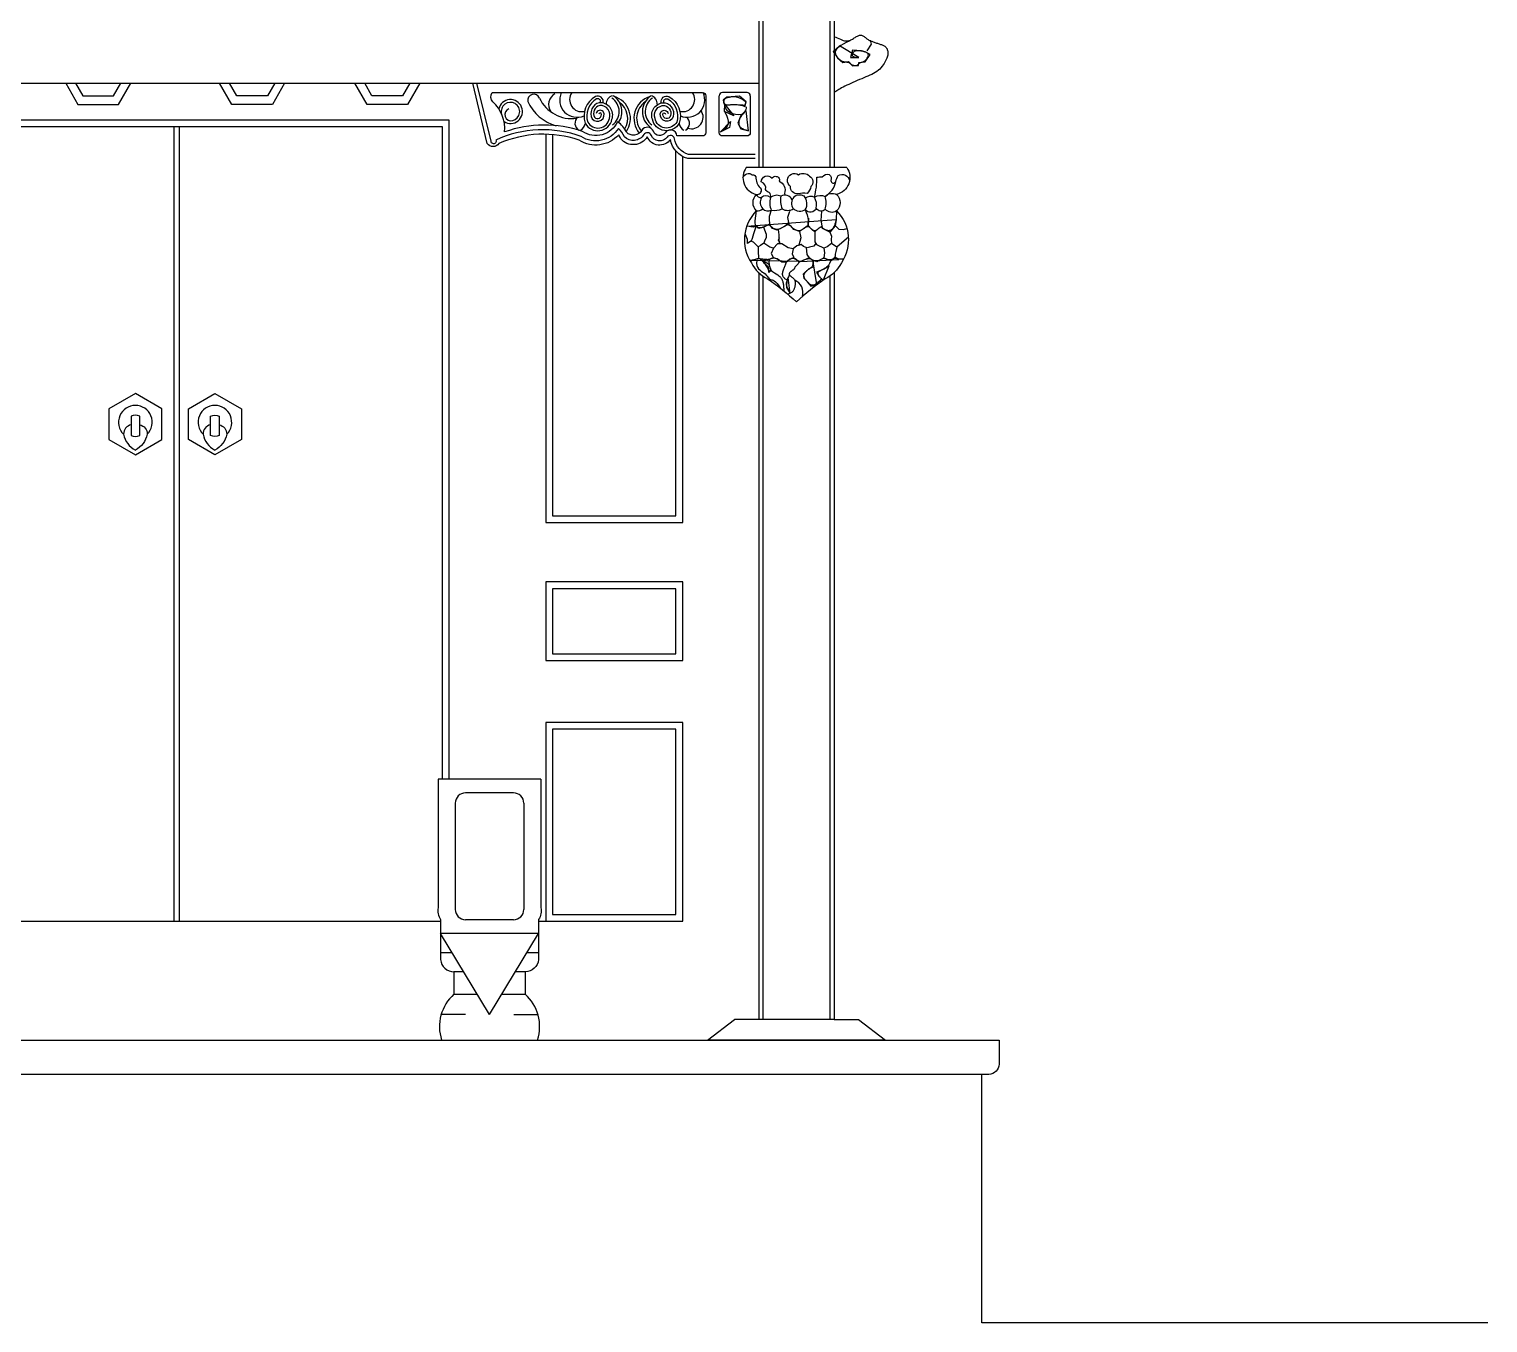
# Model space of a CAD drawing. Header units: metres. Extents: x 1194 to 8847, y 6454 to 12822.
# Drawn here: x 4589 to 8847, y 6454 to 10228 of the extents above; entities that cross this region are included whole.
import ezdxf

# ---------------------------------------------------------------- set-up
doc = ezdxf.new("R2010")
doc.units = ezdxf.units.M
for name, color, linetype in [('3', 3, 'Continuous'), ('4', 4, 'Continuous'), ('7', 7, 'Continuous')]:
    doc.layers.add(name, color=color, linetype=linetype)

msp = doc.modelspace()

# ---------------------------------------------------------------- linework, layer by layer
at = {"layer": '3'}
for p, q in [((6730.6, 10704.93), (6730.6, 9824.46)), ((6926.6, 10704.93), (6926.6, 9824.46)), ((6938.6, 10207.16), (6938.6, 10041.18)), ((3321.74, 10070.55), (6718.6, 10070.55)), ((6730.6, 9507.98), (6730.6, 7338.59)), ((6926.6, 9507.98), (6926.6, 7338.59)), ((5832.93, 7969.8), (5832.93, 7659.8)), ((6002.93, 7999.8), (5862.93, 7999.8)), ((6032.93, 7969.8), (6032.93, 7659.8)), ((4250.41, 7625.33), (5789.93, 7625.33)), ((6002.93, 7629.8), (5862.93, 7629.8)), ((6075.93, 7625.33), (6096.73, 7625.33)), ((6075.93, 7589.4), (5789.93, 7589.4)), ((5932.93, 7352.92), (5789.93, 7589.4)), ((5932.93, 7352.92), (6075.93, 7589.4)), ((5824, 7533.06), (5789.93, 7533.06)), ((6075.93, 7533.06), (6041.86, 7533.06)), ((5857.37, 7477.87), (5829.05, 7477.87)), ((6036.81, 7477.87), (6008.49, 7477.87)), ((5829.05, 7412.72), (5896.77, 7412.72)), ((5969.1, 7412.72), (6036.81, 7412.72)), ((5862.3, 7352.92), (5791.68, 7352.92)), ((6003.56, 7352.92), (6074.18, 7352.92)), ((6938.6, 7338.59), (6718.6, 7338.59)), ((7088.6, 7278.59), (6568.6, 7278.59))]:
    msp.add_line(p, q, dxfattribs=at)
for points in [[(6984.77, 10194.4), (6984.77, 10194.4), (6974.21, 10189.19), (6965.53, 10184.54), (6958.54, 10180.38), (6953.08, 10176.62), (6948.94, 10173.22), (6945.95, 10170.1), (6943.92, 10167.2), (6942.67, 10164.44), (6942.04, 10161.78), (6941.94, 10159.2), (6942.31, 10156.7), (6943.07, 10154.28), (6944.17, 10151.95), (6945.53, 10149.71), (6947.09, 10147.56), (6948.79, 10145.49), (6950.57, 10143.53), (6952.41, 10141.67), (6954.3, 10139.94), (6956.23, 10138.37), (6958.19, 10136.97), (6960.19, 10135.76), (6962.19, 10134.77), (6964.21, 10134), (6966.23, 10133.47), (6968.24, 10133.14), (6970.23, 10132.93), (6972.2, 10132.78), (6974.13, 10132.63), (6976.02, 10132.42), (6977.86, 10132.08), (6979.63, 10131.56), (6981.35, 10130.8), (6983.01, 10129.85), (6984.65, 10128.77), (6986.27, 10127.61), (6987.91, 10126.45), (6989.58, 10125.33), (6991.3, 10124.32), (6993.1, 10123.49), (6994.97, 10122.87), (6996.89, 10122.46), (6998.82, 10122.25), (7000.71, 10122.23), (7002.53, 10122.39), (7004.21, 10122.7), (7005.74, 10123.15), (7007.05, 10123.73), (7008.12, 10124.43), (7009.01, 10125.21), (7009.78, 10126.04), (7010.47, 10126.91), (7011.17, 10127.78), (7011.94, 10128.61), (7012.82, 10129.39), (7013.9, 10130.09), (7015.21, 10130.68), (7016.74, 10131.22), (7018.45, 10131.74), (7020.3, 10132.32), (7022.25, 10133), (7024.26, 10133.84), (7026.31, 10134.89), (7028.34, 10136.2), (7030.33, 10137.82), (7032.22, 10139.69), (7033.96, 10141.74), (7035.5, 10143.9), (7036.79, 10146.12), (7037.77, 10148.31), (7038.4, 10150.4), (7038.62, 10152.34), (7038.4, 10154.06), (7037.79, 10155.58), (7036.85, 10156.9), (7035.65, 10158.06), (7034.26, 10159.06), (7032.74, 10159.94), (7031.15, 10160.71), (7029.57, 10161.39), (7028.03, 10162), (7026.53, 10162.54), (7025.01, 10163.03), (7023.45, 10163.47), (7021.79, 10163.86), (7020, 10164.21), (7018.03, 10164.52), (7015.86, 10164.81), (7013.45, 10165.06), (7010.85, 10165.23), (7008.14, 10165.26), (7005.36, 10165.09), (7002.6, 10164.65), (6999.92, 10163.88), (6997.38, 10162.73), (6995.05, 10161.14), (6993.04, 10159.09), (6991.59, 10156.71), (6991, 10154.2), (6991.57, 10151.73), (6993.58, 10149.49), (6997.33, 10147.66), (7003.11, 10146.43), (7011.21, 10145.98), (6953.93, 10179.73), (6936.31, 10163.59), (6948.06, 10144.52), (6964.21, 10131.31), (6980.37, 10134.25), (6992.12, 10121.04), (7009.74, 10122.51), (7011.21, 10131.31), (7028.83, 10132.78), (7043.52, 10154.79), (7028.83, 10162.12), (7018.55, 10165.06), (6992.12, 10166.52), (6986.24, 10145.98), (7011.21, 10145.98)], [(7034.71, 10165.06), (7047.92, 10184.13), (7044.99, 10195.87)], [(4724.63, 10070.55), (4745.86, 10033.78), (4835.24, 10033.78), (4856.47, 10070.55)], [(5305.71, 10070.55), (5284.48, 10033.78), (5195.1, 10033.78), (5173.87, 10070.55)], [(5700.33, 10070.55), (5679.1, 10033.78), (5589.72, 10033.78), (5568.49, 10070.55)], [(5795.17, 8039.8), (5795.17, 9942.91), (4235.17, 9942.91), (4235.17, 8039.8)]]:
    msp.add_lwpolyline(points, dxfattribs=at)
msp.add_lwpolyline([(6708.6, 9862.45), (6513.67, 9862.45, -0.28), (6472.73, 9908.41, 0.66), (6451.13, 9913.17, -0.59), (6404.5, 9918.65, 0.62), (6383.13, 9920.45, -0.49), (6326.37, 9914.47, 0.13), (6308.81, 9938.8, -0.42), (6200.59, 9914.7, 0.2), (5951.15, 9904.6, -1.25), (5937.23, 9900.99), (5896.13, 10070.55)], format="xyb", dxfattribs=at)
for centre, start, end in [((5862.93, 7969.8), 90, 180), ((6002.93, 7969.8), 0, 90), ((5862.93, 7659.8), 180, 270), ((6002.93, 7659.8), 270, 0)]:
    msp.add_arc(centre, 30, start, end, dxfattribs=at)
at = {"layer": '4'}
for p, q in [((6718.6, 10704.93), (6718.6, 9824.46)), ((6938.6, 10704.93), (6938.6, 10207.16)), ((6938.6, 10041.18), (6938.6, 9824.46)), ((6975.3, 9824.46), (6681.9, 9824.46)), ((6718.6, 9517.99), (6718.6, 7338.59)), ((6938.6, 9517.99), (6938.6, 7338.59)), ((6082.93, 8039.8), (5782.93, 8039.8)), ((5782.93, 8039.8), (5782.93, 7664.92)), ((6082.93, 8039.8), (6082.93, 7664.92)), ((5829.05, 7477.87), (5829.05, 7412.72)), ((6036.81, 7477.87), (6036.81, 7412.72)), ((6568.6, 7278.59), (6647.55, 7338.59)), ((6718.6, 7338.59), (6647.55, 7338.59)), ((3471.74, 7278.59), (7420.17, 7278.59))]:
    msp.add_line(p, q, dxfattribs=at)
for points in [[(6938.6, 10207.16), (6940.2, 10206.35), (6943.87, 10204.55), (6948.02, 10202.58), (6952.44, 10200.56), (6956.89, 10198.64), (6961.15, 10196.97), (6965.03, 10195.64), (6968.55, 10194.68), (6971.75, 10194.06), (6974.69, 10193.77), (6977.43, 10193.8), (6980.03, 10194.13), (6982.54, 10194.74), (6985.02, 10195.62), (6987.51, 10196.75), (6990, 10198.07), (6992.49, 10199.54), (6994.96, 10201.09), (6997.4, 10202.68), (6999.78, 10204.25), (7002.11, 10205.75), (7004.35, 10207.11), (7006.51, 10208.3), (7008.6, 10209.29), (7010.62, 10210.06), (7012.59, 10210.6), (7014.52, 10210.88), (7016.44, 10210.9), (7018.35, 10210.62), (7020.26, 10210.05), (7022.2, 10209.16), (7024.16, 10208.02), (7026.14, 10206.67), (7028.13, 10205.19), (7030.13, 10203.62), (7032.14, 10202.04), (7034.16, 10200.49), (7036.18, 10199.04), (7038.2, 10197.74), (7040.23, 10196.58), (7042.27, 10195.54), (7044.34, 10194.58), (7046.45, 10193.7), (7048.6, 10192.85), (7050.8, 10192.04), (7053.06, 10191.22), (7055.39, 10190.38), (7057.77, 10189.53), (7060.18, 10188.68), (7062.61, 10187.83), (7065.04, 10186.99), (7067.45, 10186.16), (7069.83, 10185.37), (7072.16, 10184.62), (7074.42, 10183.9), (7076.6, 10183.2), (7078.7, 10182.48), (7080.72, 10181.71), (7082.65, 10180.87), (7084.48, 10179.91), (7086.2, 10178.8), (7087.82, 10177.53), (7089.32, 10176.05), (7090.7, 10174.39), (7091.93, 10172.57), (7093.02, 10170.62), (7093.95, 10168.55), (7094.71, 10166.38), (7095.28, 10164.15), (7095.65, 10161.88), (7095.82, 10159.57), (7095.78, 10157.2), (7095.51, 10154.74), (7095.01, 10152.16), (7094.27, 10149.41), (7093.28, 10146.47), (7092.03, 10143.3), (7090.51, 10139.87), (7088.72, 10136.16), (7086.65, 10132.22), (7084.28, 10128.15), (7081.61, 10124.01), (7078.63, 10119.88), (7075.33, 10115.83), (7071.71, 10111.96), (7067.75, 10108.33), (7063.45, 10104.99), (7058.83, 10101.93), (7053.9, 10099.08), (7048.69, 10096.41), (7043.21, 10093.84), (7037.49, 10091.34), (7031.55, 10088.85), (7025.41, 10086.32), (7019.08, 10083.71), (7012.65, 10081.03), (7006.16, 10078.29), (6999.7, 10075.53), (6993.34, 10072.75), (6987.13, 10069.99), (6981.15, 10067.25), (6975.47, 10064.56), (6970.15, 10061.93), (6965.2, 10059.4), (6960.62, 10056.96), (6956.43, 10054.64), (6952.61, 10052.45), (6949.19, 10050.41), (6946.16, 10048.53), (6943.53, 10046.83), (6941.29, 10045.32), (6939.43, 10044.01), (6938.6, 10043.39)], [(6116.73, 9920.68), (6116.73, 8808.39), (6476.73, 8808.39), (6476.73, 9872.96)], [(8846.77, 6453.59), (7370.17, 6453.59), (7370.17, 7178.59), (2670.17, 7178.59), (2670.17, 6453.59), (1193.57, 6453.59)]]:
    msp.add_lwpolyline(points, dxfattribs=at)
for points in [[(6708.6, 9850.45), (6511.95, 9850.45, -0.29), (6460.93, 9906.24, -0.59), (6393.36, 9914.18, -0.51), (6315.86, 9908.23, 0.07), (6309.9, 9920.14, -0.37), (6194.63, 9904.25, 0.19), (5960.02, 9894.2, -0.51), (5926.24, 9894.2), (5883.74, 10070.55)], [(6681.9, 9824.46, 0.54), (6711.53, 9746.27, 0.43), (6711.53, 9697.87, 0.36), (6697.46, 9546.43, 0.16), (6744.35, 9499.59, -0.04), (6828.6, 9432.51, -0.04)], [(6975.3, 9824.46, -0.54), (6945.67, 9746.27, -0.43), (6945.67, 9697.87, -0.36), (6959.73, 9546.43, -0.16), (6912.85, 9499.59, 0.04), (6828.6, 9432.51, 0.04)], [(5782.93, 7664.92, 0.21), (5789.93, 7630.49), (5789.93, 7513.23, 0.39), (5829.05, 7477.87)], [(6082.93, 7664.92, -0.21), (6075.93, 7630.49), (6075.93, 7513.23, -0.39), (6036.81, 7477.87)], [(6938.6, 7338.59), (7009.65, 7338.59), (7088.6, 7278.59), (7420.17, 7278.59), (7420.17, 7208.59, -0.41), (7390.17, 7178.59), (7370.17, 7178.59)], [(7420.17, 7278.59), (7420.17, 7208.59, -0.41), (7390.17, 7178.59), (7370.17, 7178.59)]]:
    msp.add_lwpolyline(points, format="xyb", dxfattribs=at)
for points in [[(6476.73, 8405.71), (6476.73, 8595.71), (6116.73, 8595.71), (6116.73, 8405.71)], [(6476.73, 7645.33), (6476.73, 8185.33), (6116.73, 8185.33), (6116.73, 7645.33)]]:
    msp.add_lwpolyline(points, close=True, dxfattribs=at)
for centre, start, end in [((5914.73, 7317.6), 132.01, 197.74), ((5951.13, 7317.6), 342.26, 47.99)]:
    msp.add_arc(centre, 128.02, start, end, dxfattribs=at)
at = {"layer": '7'}
for p, q in [((6684.53, 10043.31), (6612.67, 10043.31)), ((5012.67, 7627.94), (5012.67, 9942.91)), ((5027.67, 7627.94), (5027.67, 9942.91))]:
    msp.add_line(p, q, dxfattribs=at)
for points in [[(4695.76, 10070.55), (4731.42, 10008.78), (4849.68, 10008.78), (4885.34, 10070.55)], [(5334.58, 10070.55), (5298.92, 10008.78), (5180.66, 10008.78), (5145, 10070.55)], [(5729.2, 10070.55), (5693.54, 10008.78), (5575.28, 10008.78), (5539.62, 10070.55)], [(6680.94, 10015.14), (6680.94, 10015.14), (6673.95, 10020.86), (6667.1, 10025.03), (6660.45, 10027.86), (6654.1, 10029.56), (6648.11, 10030.35), (6642.57, 10030.43), (6637.54, 10030.01), (6633.11, 10029.3), (6629.34, 10028.48), (6626.18, 10027.59), (6623.58, 10026.63), (6621.48, 10025.6), (6619.83, 10024.52), (6618.56, 10023.39), (6617.63, 10022.2), (6616.96, 10020.97), (6616.52, 10019.71), (6616.27, 10018.42), (6616.21, 10017.14), (6616.31, 10015.87), (6616.56, 10014.65), (6616.93, 10013.48), (6617.42, 10012.39), (6618, 10011.4), (6618.67, 10010.52), (6619.42, 10009.75), (6620.25, 10009.1), (6621.18, 10008.56), (6622.21, 10008.12), (6623.34, 10007.79), (6624.57, 10007.57), (6625.92, 10007.44), (6627.39, 10007.41), (6629, 10007.45), (6630.76, 10007.56), (6632.7, 10007.7), (6634.83, 10007.86), (6637.18, 10008.03), (6639.76, 10008.17), (6642.6, 10008.27), (6645.69, 10008.32), (6648.98, 10008.3), (6652.38, 10008.2), (6655.82, 10008.03), (6659.21, 10007.75), (6662.48, 10007.38), (6665.55, 10006.9), (6668.34, 10006.29), (6670.78, 10005.61), (6672.92, 10005.02), (6674.8, 10004.76), (6676.48, 10005.06), (6678, 10006.14), (6679.43, 10008.24), (6680.81, 10011.58), (6682.19, 10016.39), (6662.19, 10032.63), (6625.92, 10030.13), (6614.67, 10021.39), (6617.17, 10010.15), (6624.67, 10006.4), (6639.68, 10008.9), (6672.19, 10007.65), (6678.44, 10001.4), (6682.19, 10016.39)], [(6668.44, 9978.92), (6668.44, 9978.92), (6659.83, 9978.26), (6651.15, 9979.03), (6642.79, 9981.16), (6635.15, 9984.54), (6628.62, 9989.09), (6623.6, 9994.73), (6620.48, 10001.36), (6619.67, 10008.9), (6645.93, 9975.17), (6618.42, 9987.66), (6619.67, 10008.9)], [(6618.42, 9987.66), (6618.42, 9987.66), (6624.04, 9977.4), (6627.72, 9968.1), (6629.41, 9959.69), (6629.05, 9952.06), (6626.58, 9945.13), (6621.94, 9938.82), (6615.07, 9933.04), (6605.92, 9927.7), (6635.93, 9958.93), (6633.43, 9941.44), (6605.92, 9927.7)], [(6682.19, 10001.4), (6682.19, 10001.4), (6681.83, 9997.38), (6680.84, 9993.72), (6679.33, 9990.35), (6677.44, 9987.23), (6675.29, 9984.3), (6673.01, 9981.51), (6670.72, 9978.79), (6668.54, 9976.11), (6666.6, 9973.4), (6664.89, 9970.68), (6663.45, 9967.96), (6662.25, 9965.27), (6661.32, 9962.6), (6660.65, 9959.99), (6660.24, 9957.44), (6660.1, 9954.97), (6660.24, 9952.6), (6660.65, 9950.34), (6661.32, 9948.19), (6662.25, 9946.16), (6663.45, 9944.27), (6664.89, 9942.52), (6666.6, 9940.91), (6668.54, 9939.46), (6670.73, 9938.17), (6673.1, 9937.02), (6675.62, 9935.98), (6678.22, 9935.03), (6680.86, 9934.12), (6683.48, 9933.24), (6686.02, 9932.36), (6688.45, 9931.45), (6682.19, 9990.16), (6665.94, 9976.42), (6657.19, 9953.93), (6665.94, 9937.69), (6682.19, 9933.94), (6688.45, 9931.45)], [(5815.17, 8039.8), (5815.17, 9962.91), (4215.17, 9962.91), (4215.17, 8039.8)], [(6096.73, 9921.72), (6096.73, 8788.39), (6496.73, 8788.39), (6496.73, 9856.64)], [(6945.67, 9697.87), (6945.67, 9697.87), (6945.18, 9689.09), (6944.68, 9681.68), (6944.15, 9675.44), (6943.55, 9670.22), (6942.87, 9665.83), (6942.08, 9662.09), (6941.15, 9658.82), (6940.05, 9655.86), (6938.76, 9653.06), (6937.29, 9650.42), (6935.66, 9647.99), (6933.87, 9645.82), (6931.95, 9643.94), (6929.89, 9642.41), (6927.73, 9641.26), (6925.46, 9640.54), (6923.11, 9640.28), (6920.72, 9640.41), (6918.34, 9640.88), (6916.01, 9641.62), (6913.79, 9642.54), (6911.73, 9643.59), (6909.87, 9644.69), (6908.25, 9645.77), (6906.92, 9646.78), (6905.84, 9647.69), (6904.95, 9648.49), (6904.21, 9649.18), (6903.56, 9649.75), (6902.97, 9650.19), (6902.36, 9650.48), (6901.71, 9650.63), (6900.95, 9650.62), (6900.1, 9650.46), (6899.17, 9650.16), (6898.15, 9649.72), (6897.07, 9649.15), (6895.92, 9648.45), (6894.72, 9647.63), (6893.48, 9646.71), (6892.2, 9645.68), (6890.89, 9644.6), (6889.57, 9643.51), (6888.24, 9642.46), (6886.91, 9641.49), (6885.59, 9640.66), (6884.28, 9640.02), (6883, 9639.61), (6881.76, 9639.46), (6880.54, 9639.57), (6879.34, 9639.92), (6878.14, 9640.47), (6876.95, 9641.21), (6875.75, 9642.1), (6874.53, 9643.13), (6873.28, 9644.28), (6872, 9645.5), (6870.68, 9646.76), (6869.33, 9648), (6867.95, 9649.16), (6866.53, 9650.19), (6865.07, 9651.03), (6863.58, 9651.63), (6862.06, 9651.94), (6860.5, 9651.91), (6858.91, 9651.58), (6857.31, 9651), (6855.7, 9650.21), (6854.09, 9649.26), (6852.48, 9648.21), (6850.9, 9647.09), (6849.34, 9645.96), (6847.81, 9644.86), (6846.3, 9643.82), (6844.8, 9642.85), (6843.29, 9641.99), (6841.74, 9641.25), (6840.16, 9640.65), (6838.52, 9640.22), (6836.81, 9639.98), (6835.02, 9639.94), (6833.16, 9640.1), (6831.27, 9640.44), (6829.38, 9640.94), (6827.5, 9641.59), (6825.66, 9642.37), (6823.89, 9643.27), (6822.22, 9644.28), (6820.67, 9645.37), (6819.22, 9646.52), (6817.87, 9647.72), (6816.59, 9648.93), (6815.37, 9650.13), (6814.2, 9651.29), (6813.06, 9652.4), (6811.94, 9653.43), (6810.81, 9654.36), (6809.69, 9655.17), (6808.57, 9655.86), (6807.45, 9656.42), (6806.33, 9656.84), (6805.2, 9657.11), (6804.08, 9657.22), (6802.96, 9657.17), (6801.83, 9656.94), (6800.7, 9656.56), (6799.53, 9656.05), (6798.33, 9655.42), (6797.07, 9654.69), (6795.75, 9653.88), (6794.35, 9653.02), (6792.86, 9652.12), (6791.27, 9651.21), (6789.61, 9650.29), (6787.91, 9649.37), (6786.2, 9648.48), (6784.52, 9647.63), (6782.89, 9646.82), (6781.36, 9646.07), (6779.96, 9645.4), (6778.7, 9644.81), (6777.56, 9644.32), (6776.51, 9643.91), (6775.51, 9643.6), (6774.53, 9643.39), (6773.54, 9643.27), (6772.49, 9643.26), (6771.35, 9643.34), (6770.1, 9643.54), (6768.75, 9643.84), (6767.33, 9644.25), (6765.86, 9644.77), (6764.36, 9645.4), (6762.86, 9646.15), (6761.38, 9647.02), (6759.94, 9648.01), (6758.57, 9649.12), (6757.26, 9650.29), (6755.98, 9651.49), (6754.73, 9652.66), (6753.49, 9653.75), (6752.24, 9654.71), (6750.97, 9655.5), (6749.66, 9656.05), (6748.3, 9656.33), (6746.91, 9656.38), (6745.51, 9656.23), (6744.12, 9655.91), (6742.75, 9655.47), (6741.43, 9654.94), (6740.17, 9654.38), (6739, 9653.81), (6737.92, 9653.26), (6736.93, 9652.75), (6735.98, 9652.26), (6735.05, 9651.8), (6734.11, 9651.35), (6733.13, 9650.92), (6732.09, 9650.49), (6730.96, 9650.07), (6729.71, 9649.65), (6728.37, 9649.25), (6726.97, 9648.9), (6725.53, 9648.6), (6724.1, 9648.38), (6722.7, 9648.26), (6721.36, 9648.25), (6720.11, 9648.39), (6718.97, 9648.67), (6717.92, 9649.07), (6716.93, 9649.54), (6715.96, 9650.03), (6714.97, 9650.52), (6713.94, 9650.95), (6712.83, 9651.28), (6711.6, 9651.47), (6710.2, 9651.5), (6708.51, 9651.42), (6706.38, 9651.33), (6703.66, 9651.3), (6700.21, 9651.41), (6695.89, 9651.75), (6690.53, 9652.39), (6684.01, 9653.43), (6944.35, 9672.49), (6942.1, 9654.55), (6926.39, 9635.5), (6905.07, 9646.71), (6902.83, 9652.31), (6893.85, 9647.83), (6882.63, 9636.62), (6873.65, 9643.34), (6862.43, 9655.67), (6848.97, 9645.59), (6837.74, 9637.74), (6820.91, 9643.34), (6811.94, 9654.55), (6802.96, 9659.04), (6793.98, 9652.31), (6778.27, 9644.46), (6772.66, 9642.22), (6759.2, 9646.71), (6750.22, 9659.04), (6737.88, 9653.43), (6732.27, 9650.07), (6718.8, 9646.71), (6713.19, 9653.43), (6703.09, 9650.07), (6684.01, 9653.43)], [(6711.53, 9697.87), (6707.58, 9669.13), (6708.14, 9651.75)], [(6755.31, 9700.03), (6749.1, 9681.46), (6749.1, 9670.25), (6750.56, 9655.67)], [(6808.57, 9696.03), (6802.96, 9679.22), (6805.2, 9664.64), (6807.45, 9656.8)], [(6854.49, 9701.26), (6854.49, 9701.26), (6857.48, 9693.2), (6859.71, 9686.89), (6861.28, 9681.78), (6862.28, 9677.35), (6862.8, 9673.05), (6862.94, 9668.37), (6862.78, 9662.75), (6862.43, 9655.67), (6863.55, 9676.97), (6863.55, 9676.97), (6862.43, 9655.67)], [(6901.71, 9697.15), (6899.46, 9670.25), (6903.95, 9649.51)], [(6980.4, 9621.4), (6961.18, 9605.23), (6946.59, 9591.78), (6930.88, 9602.99), (6918.54, 9592.9), (6908.44, 9589.54), (6890.48, 9598.5), (6883.75, 9600.75), (6879.26, 9595.14), (6866.92, 9591.78), (6860.19, 9590.66), (6854.58, 9591.78), (6848.97, 9594.02), (6842.23, 9599.62), (6829.89, 9596.26), (6818.67, 9587.29), (6804.08, 9590.66), (6786.13, 9601.87), (6773.78, 9601.87), (6761.44, 9589.54), (6751.34, 9591.78), (6733.39, 9604.11), (6723.29, 9597.38), (6716.56, 9592.9), (6703.09, 9606.35), (6695.24, 9609.71), (6686.26, 9602.99), (6686.26, 9614.2), (6679.53, 9628.77), (6677.46, 9628.43)], [(6710.28, 9651.5), (6703.09, 9631.01), (6699.72, 9617.56), (6696.19, 9609.31)], [(6732.27, 9650.07), (6740.12, 9629.89), (6740.12, 9619.8), (6736.75, 9613.08), (6733.39, 9604.11)], [(6775.47, 9643.34), (6775.47, 9643.34), (6776.32, 9635.4), (6776.83, 9629.07), (6777.07, 9624.15), (6777.12, 9620.4), (6777.04, 9617.61), (6776.93, 9615.56), (6776.84, 9614.03), (6776.87, 9612.8), (6777.06, 9611.67), (6777.38, 9610.57), (6777.79, 9609.46), (6778.23, 9608.27), (6778.67, 9606.97), (6779.04, 9605.5), (6779.29, 9603.82), (6779.39, 9601.87), (6778.27, 9619.8), (6774.91, 9611.96), (6779.39, 9607.47), (6779.39, 9601.87)], [(6837.74, 9637.74), (6841.11, 9619.8), (6836.06, 9597.94), (6842.23, 9599.62)], [(6882.63, 9636.62), (6882.63, 9615.32), (6882.63, 9607.47), (6887.12, 9599.62)], [(6924.42, 9640.42), (6930.88, 9624.29), (6929.76, 9614.2), (6930.88, 9602.99)], [(6940.25, 9656.41), (6952.2, 9644.46), (6965.67, 9643.34), (6976.08, 9646.32)], [(6716.56, 9592.9), (6716.56, 9582.81), (6718.24, 9558.15), (6714.31, 9558.15)], [(6761.44, 9589.54), (6754.71, 9573.84), (6761.44, 9561.51), (6761.44, 9561.51)], [(6818.67, 9587.29), (6816.42, 9572.72), (6821.06, 9561.89), (6817.55, 9560.39)], [(6857.38, 9591.22), (6859.07, 9570.48), (6868.03, 9558.54)], [(6908.44, 9589.54), (6910.68, 9576.08), (6908.44, 9561.51), (6908.44, 9561.51)], [(6946.59, 9591.78), (6943.22, 9579.45), (6942.1, 9571.6), (6940.54, 9559.15)], [(6841.11, 9550.3), (6841.11, 9550.3), (6838.34, 9550.82), (6835.91, 9551.51), (6833.76, 9552.32), (6831.87, 9553.22), (6830.19, 9554.16), (6828.68, 9555.11), (6827.32, 9556.02), (6826.06, 9556.84), (6824.86, 9557.55), (6823.71, 9558.14), (6822.62, 9558.62), (6821.56, 9558.99), (6820.53, 9559.25), (6819.52, 9559.42), (6818.53, 9559.48), (6817.55, 9559.46), (6816.56, 9559.34), (6815.58, 9559.15), (6814.6, 9558.87), (6813.62, 9558.52), (6812.64, 9558.1), (6811.66, 9557.62), (6810.67, 9557.07), (6809.69, 9556.47), (6808.71, 9555.81), (6807.74, 9555.12), (6806.8, 9554.41), (6805.88, 9553.69), (6805.01, 9552.98), (6804.2, 9552.29), (6803.45, 9551.64), (6802.77, 9551.05), (6802.18, 9550.52), (6801.67, 9550.06), (6801.21, 9549.66), (6800.81, 9549.32), (6800.44, 9549.03), (6800.09, 9548.79), (6799.75, 9548.59), (6799.41, 9548.43), (6799.04, 9548.31), (6798.65, 9548.22), (6798.23, 9548.15), (6797.75, 9548.11), (6797.2, 9548.08), (6796.59, 9548.07), (6795.9, 9548.06), (6795.1, 9548.06), (6794.21, 9548.06), (6793.22, 9548.09), (6792.14, 9548.15), (6790.97, 9548.27), (6789.72, 9548.47), (6788.4, 9548.77), (6787.01, 9549.19), (6785.57, 9549.74), (6784.07, 9550.44), (6782.53, 9551.27), (6780.96, 9552.19), (6779.37, 9553.17), (6777.77, 9554.18), (6776.18, 9555.18), (6774.59, 9556.14), (6773.04, 9557.03), (6771.51, 9557.82), (6770.02, 9558.5), (6768.56, 9559.07), (6767.12, 9559.53), (6765.71, 9559.87), (6764.33, 9560.1), (6762.97, 9560.21), (6761.63, 9560.2), (6760.3, 9560.08), (6759, 9559.84), (6757.73, 9559.53), (6756.48, 9559.15), (6755.28, 9558.73), (6754.11, 9558.29), (6752.98, 9557.84), (6751.9, 9557.4), (6750.87, 9557), (6749.85, 9556.64), (6748.82, 9556.33), (6747.72, 9556.07), (6746.52, 9555.87), (6745.2, 9555.75), (6743.7, 9555.69), (6741.99, 9555.72), (6740.05, 9555.83), (6737.93, 9556.01), (6735.68, 9556.24), (6733.36, 9556.51), (6731.04, 9556.8), (6728.76, 9557.09), (6726.6, 9557.35), (6724.6, 9557.59), (6722.81, 9557.77), (6721.18, 9557.89), (6719.66, 9557.94), (6718.18, 9557.9), (6716.68, 9557.78), (6715.09, 9557.55), (6713.36, 9557.21), (6711.41, 9556.75), (6709.22, 9556.17), (6706.83, 9555.52), (6704.32, 9554.88), (6701.77, 9554.31), (6699.25, 9553.87), (6696.84, 9553.63), (6694.61, 9553.66), (6692.65, 9554.03), (6833.26, 9551.42), (6825.4, 9558.15), (6817.55, 9560.39), (6809.69, 9557.03), (6801.84, 9550.3), (6799.59, 9548.06), (6796.23, 9548.06), (6786.13, 9548.06), (6772.66, 9558.15), (6761.44, 9561.51), (6751.34, 9557.03), (6744.61, 9554.79), (6722.17, 9558.15), (6714.31, 9558.15), (6697.48, 9552.54), (6692.65, 9554.03)], [(6713.19, 9553.66), (6712.06, 9545.64), (6712.64, 9539.06), (6714.62, 9533.69), (6717.67, 9529.31), (6721.44, 9525.66), (6725.62, 9522.53), (6729.86, 9519.67), (6733.86, 9516.86), (6737.33, 9513.91), (6740.31, 9510.88), (6742.89, 9507.89), (6745.17, 9505.04), (6747.24, 9502.46), (6749.19, 9500.25), (6751.12, 9498.54), (6753.12, 9497.43), (6755.29, 9496.93), (6757.73, 9496.61), (6760.54, 9495.93), (6763.84, 9494.37), (6767.71, 9491.38), (6772.28, 9486.42), (6777.63, 9478.96), (6781.09, 9473.16)], [(6748.65, 9556.13), (6748.65, 9556.13), (6748.23, 9551.57), (6748.24, 9547.29), (6748.58, 9543.32), (6749.15, 9539.64), (6749.84, 9536.29), (6750.55, 9533.25), (6751.18, 9530.54), (6751.62, 9528.16), (6751.8, 9526.13), (6751.74, 9524.43), (6751.48, 9523.08), (6751.07, 9522.08), (6750.57, 9521.42), (6750, 9521.11), (6749.44, 9521.14), (6748.91, 9521.53), (6748.45, 9522.26), (6748.02, 9523.33), (6747.56, 9524.7), (6746.99, 9526.38), (6746.27, 9528.32), (6745.33, 9530.53), (6744.11, 9532.97), (6742.55, 9535.64), (6740.61, 9538.49), (6738.36, 9541.46), (6735.88, 9544.46), (6733.27, 9547.42), (6730.62, 9550.23), (6728.01, 9552.83), (6725.54, 9555.12), (6723.29, 9557.03), (6746.85, 9543.58), (6754.71, 9524.52), (6747.98, 9517.79), (6746.85, 9533.49), (6728.9, 9552.54), (6723.29, 9557.03)], [(6801.82, 9495.66), (6800.42, 9496.49), (6798.79, 9497.5), (6797.03, 9498.7), (6795.22, 9500.09), (6793.45, 9501.68), (6791.82, 9503.46), (6790.4, 9505.43), (6789.31, 9507.61), (6788.59, 9509.98), (6788.24, 9512.51), (6788.21, 9515.17), (6788.48, 9517.9), (6788.99, 9520.67), (6789.71, 9523.44), (6790.61, 9526.17), (6791.64, 9528.82), (6792.77, 9531.35), (6793.93, 9533.81), (6795.08, 9536.23), (6796.14, 9538.65), (6797.08, 9541.11), (6797.81, 9543.66), (6798.3, 9546.34), (6798.41, 9548.18)], [(6837.2, 9551.14), (6836.41, 9549.09), (6834.97, 9546.23), (6833.46, 9543.88), (6831.94, 9541.95), (6830.44, 9540.36), (6829.03, 9539.03), (6827.74, 9537.85), (6826.62, 9536.76), (6825.7, 9535.67), (6824.96, 9534.57), (6824.34, 9533.48), (6823.8, 9532.4), (6823.29, 9531.33), (6822.76, 9530.28), (6822.17, 9529.25), (6821.47, 9528.26), (6820.63, 9527.29), (6819.66, 9526.36), (6818.6, 9525.47), (6817.48, 9524.61), (6816.33, 9523.79), (6815.19, 9523), (6814.09, 9522.25), (6813.06, 9521.53), (6812.13, 9520.85), (6811.3, 9520.19), (6810.56, 9519.56), (6809.9, 9518.94), (6809.33, 9518.33), (6808.82, 9517.72), (6808.39, 9517.11), (6808.01, 9516.48), (6807.69, 9515.85), (6807.43, 9515.19), (6807.25, 9514.52), (6807.17, 9513.85), (6807.19, 9513.16), (6807.32, 9512.47), (6807.59, 9511.77), (6808.01, 9511.07), (6808.58, 9510.37), (6809.28, 9509.66), (6810.11, 9508.94), (6811.05, 9508.19), (6812.07, 9507.43), (6813.16, 9506.63), (6814.31, 9505.79), (6815.49, 9504.9), (6816.69, 9503.96), (6817.88, 9502.97), (6819.05, 9501.91), (6820.17, 9500.79), (6821.21, 9499.6), (6822.17, 9498.33), (6823.01, 9496.99), (6823.72, 9495.56), (6824.27, 9494.05), (6824.68, 9492.45), (6824.95, 9490.78), (6825.1, 9489.04), (6825.13, 9487.25), (6825.06, 9485.39), (6824.9, 9483.49), (6824.65, 9481.55), (6824.34, 9479.57), (6823.95, 9477.58), (6823.49, 9475.58), (6822.95, 9473.61), (6822.33, 9471.67), (6821.63, 9469.78), (6820.85, 9467.96), (6819.98, 9466.23), (6819.01, 9464.6), (6817.87, 9463.06), (6816.48, 9461.6), (6814.76, 9460.2), (6812.63, 9458.86), (6810.01, 9457.56), (6806.81, 9456.28), (6802.96, 9455.02)], [(6965.67, 9557.03), (6965.67, 9557.03), (6960.97, 9556.8), (6956.93, 9556.9), (6953.47, 9557.24), (6950.5, 9557.73), (6947.93, 9558.26), (6945.71, 9558.76), (6943.73, 9559.13), (6941.92, 9559.27), (6940.2, 9559.12), (6938.55, 9558.73), (6936.95, 9558.17), (6935.37, 9557.49), (6933.79, 9556.79), (6932.18, 9556.12), (6930.54, 9555.55), (6928.82, 9555.16), (6927.03, 9555), (6925.19, 9555.04), (6923.33, 9555.26), (6921.48, 9555.63), (6919.69, 9556.09), (6917.99, 9556.63), (6916.41, 9557.2), (6914.98, 9557.77), (6913.74, 9558.31), (6912.63, 9558.79), (6911.61, 9559.18), (6910.61, 9559.46), (6909.59, 9559.59), (6908.49, 9559.56), (6907.25, 9559.34), (6905.82, 9558.9), (6904.16, 9558.22), (6902.3, 9557.37), (6900.27, 9556.41), (6898.13, 9555.39), (6895.91, 9554.4), (6893.64, 9553.48), (6891.39, 9552.72), (6889.18, 9552.17), (6887.04, 9551.89), (6885, 9551.85), (6883.02, 9552.05), (6881.12, 9552.45), (6879.29, 9553.02), (6877.51, 9553.75), (6875.79, 9554.59), (6874.12, 9555.53), (6872.45, 9556.52), (6870.58, 9557.4), (6868.25, 9557.98), (6865.23, 9558.1), (6861.25, 9557.57), (6856.07, 9556.22), (6849.44, 9553.85), (6841.11, 9550.3), (6952.2, 9555.91), (6940.98, 9562.63), (6929.76, 9552.54), (6912.93, 9558.15), (6908.44, 9561.51), (6888.24, 9549.18), (6873.65, 9554.79), (6865.8, 9561.51), (6841.11, 9550.3)], [(6900.58, 9498.74), (6900.58, 9498.74), (6895.82, 9493.44), (6891.57, 9489.24), (6887.81, 9486.03), (6884.47, 9483.71), (6881.5, 9482.16), (6878.85, 9481.28), (6876.47, 9480.95), (6874.31, 9481.08), (6872.32, 9481.56), (6870.48, 9482.33), (6868.77, 9483.34), (6867.17, 9484.55), (6865.66, 9485.9), (6864.22, 9487.35), (6862.84, 9488.84), (6861.5, 9490.33), (6860.18, 9491.78), (6858.88, 9493.18), (6857.64, 9494.57), (6856.45, 9495.93), (6855.33, 9497.3), (6854.29, 9498.68), (6853.35, 9500.09), (6852.52, 9501.54), (6851.81, 9503.04), (6851.25, 9504.58), (6850.86, 9506.18), (6850.65, 9507.82), (6850.65, 9509.51), (6850.89, 9511.23), (6851.38, 9513), (6852.15, 9514.8), (6853.2, 9516.64), (6854.5, 9518.48), (6856.01, 9520.31), (6857.69, 9522.09), (6859.47, 9523.8), (6861.32, 9525.42), (6863.2, 9526.91), (6865.05, 9528.26), (6866.84, 9529.44), (6868.54, 9530.51), (6870.14, 9531.53), (6871.62, 9532.56), (6872.97, 9533.67), (6874.18, 9534.92), (6875.22, 9536.36), (6876.08, 9538.06), (6876.76, 9540.07), (6877.24, 9542.29), (6877.52, 9544.64), (6877.6, 9547.02), (6877.49, 9549.32), (6877.16, 9551.45), (6876.63, 9553.3), (6875.9, 9554.79), (6887.12, 9483.04), (6872.53, 9477.44), (6861.31, 9490.89), (6851.21, 9500.98), (6848.97, 9514.43), (6865.8, 9530.12), (6878.14, 9534.61), (6878.14, 9551.42), (6875.9, 9554.79)], [(6929.76, 9554.79), (6929.76, 9554.79), (6927.58, 9549.01), (6925.26, 9544.21), (6922.82, 9540.27), (6920.28, 9537.05), (6917.65, 9534.43), (6914.97, 9532.28), (6912.23, 9530.48), (6909.47, 9528.91), (6906.7, 9527.45), (6903.99, 9526.07), (6901.38, 9524.75), (6898.94, 9523.48), (6896.72, 9522.24), (6894.78, 9521.01), (6893.18, 9519.79), (6891.98, 9518.54), (6891.22, 9517.26), (6890.87, 9515.94), (6890.9, 9514.58), (6891.27, 9513.18), (6891.93, 9511.73), (6892.84, 9510.22), (6893.96, 9508.67), (6895.25, 9507.05), (6896.68, 9505.38), (6898.2, 9503.71), (6899.79, 9502.08), (6901.39, 9500.55), (6902.98, 9499.17), (6904.52, 9498), (6905.98, 9497.09), (6907.32, 9496.49), (6924.15, 9537.97), (6909.56, 9527.88), (6887.12, 9518.91), (6893.85, 9507.7), (6903.95, 9497.61), (6907.32, 9496.49)], [(6751.8, 9526.08), (6758.98, 9521.29), (6764.98, 9517.27), (6769.92, 9513.89), (6773.93, 9511.03), (6777.17, 9508.58), (6779.75, 9506.41), (6781.82, 9504.42), (6783.51, 9502.47), (6784.93, 9500.48), (6786.14, 9498.41), (6787.15, 9496.29), (6787.99, 9494.11), (6788.68, 9491.88), (6789.26, 9489.6), (6789.74, 9487.27), (6790.15, 9484.91), (6790.51, 9482.5), (6790.83, 9480.03), (6791.1, 9477.45), (6791.33, 9474.73), (6791.51, 9471.83), (6791.63, 9468.73), (6791.71, 9465.37), (6791.72, 9464.75)], [(6807.36, 9512.38), (6807.36, 9512.38), (6806.15, 9509.01), (6805.01, 9505.75), (6803.93, 9502.59), (6802.95, 9499.53), (6802.06, 9496.56), (6801.29, 9493.67), (6800.65, 9490.85), (6800.15, 9488.09), (6799.83, 9485.36), (6799.77, 9482.56), (6800.07, 9479.56), (6800.86, 9476.25), (6802.21, 9472.48), (6804.26, 9468.15), (6807.09, 9463.11), (6810.81, 9457.26), (6804.08, 9503.22), (6798.47, 9487.53), (6799.59, 9474.07), (6810.81, 9457.26)]]:
    msp.add_lwpolyline(points, dxfattribs=at)
for points in [[(6479.79, 9917.46, 0.69), (6445.42, 9926.13, -0.59), (6411, 9930.18, 0.62), (6377.16, 9933.03, -0.48), (6332.35, 9927.3, 0.16), (6306.43, 9958.02, -0.46), (6204.09, 9929.7, 0.17), (5976.94, 9928.39, 0.23), (5942.64, 10015.96, -0.38), (5940.72, 10043.31), (6554.79, 10043.31, -0.41), (6564.29, 10033.81), (6564.29, 9926.2, -0.41), (6554.79, 9916.7), (6479.91, 9916.7)], [(6264.71, 10013.58, 0.61), (6241.79, 10031.9, 0.36), (6211.99, 9954.05, 0.7), (6290.27, 9965.5, 0.54), (6253.25, 10013.58, 0.5), (6232.62, 9966.83, 0.94), (6264.71, 9988.44, 0.56), (6244.08, 9982.6)], [(6256.87, 10015.19, 0.6), (6245.4, 10024.74, 0.35), (6219.37, 9957.25, 0.7), (6282.54, 9967.65, 0.54), (6254.45, 10005.64, 0.49), (6239.3, 9971.29, 0.87), (6258.43, 9983.17, 0.48), (6251.77, 9980.41, 0.48)], [(6433.76, 10013.58, -0.61), (6456.67, 10031.9, -0.36), (6486.47, 9954.05, -0.7), (6408.2, 9965.5, -0.54), (6445.22, 10013.58, -0.5), (6465.84, 9966.83, -0.94), (6433.76, 9988.44, -0.56), (6454.38, 9982.6)], [(6441.59, 10015.19, -0.6), (6453.07, 10024.74, -0.35), (6479.09, 9957.25, -0.7), (6415.93, 9967.65, -0.54), (6444.01, 10005.64, -0.49), (6459.17, 9971.29, -0.87), (6440.03, 9983.17, -0.48), (6446.69, 9980.41, -0.48)], [(6694.03, 10033.81), (6694.03, 9926.2, -0.41), (6684.53, 9916.7), (6612.67, 9916.7, -0.41), (6603.17, 9926.2), (6603.17, 10033.81)], [(6672.27, 9794.34, -0.55), (6699.81, 9803.06, -0.49), (6710.28, 9793.65, 0.2), (6725.99, 9761.74)], [(6752.69, 9736.64, 0.29), (6749.02, 9751.8, -0.2), (6738.55, 9760.17, 0.39), (6725.99, 9782.66, -0.72), (6757.4, 9793.65, -0.46), (6776.77, 9795.22, -0.24), (6778.34, 9784.76, -0.38), (6794.05, 9749.19, -0.17), (6793.71, 9744.03)], [(6881.4, 9738.48, 0.06), (6888.61, 9796.11, -0.05), (6904.24, 9797.31, -0.3), (6924.67, 9804.51, -0.28), (6929.47, 9786.5, 0.87), (6943.3, 9784.1, -0.02), (6950.51, 9801.51, -0.53), (6983.91, 9784.97, -0.53)], [(6854.73, 9735.97, -0.27), (6881.4, 9738.48, -0.25), (6912.05, 9740.28, -0.32), (6945.67, 9746.27)], [(6945.67, 9697.87, -0.39), (6912.81, 9702.72, -0.55), (6886.57, 9705.63, -0.58), (6854.49, 9701.26, -0.36), (6819.5, 9704.17)], [(4886.65, 9073.7, 0.38), (4864.78, 9046.29, 0.23), (4899.15, 8999.98, 0.23)], [(4911.66, 9073.7, -0.38), (4933.52, 9046.29, -0.23), (4899.15, 8999.98, -0.23)], [(5118.69, 9073.7, 0.38), (5096.82, 9046.29, 0.23), (5131.19, 8999.98, 0.23)], [(5143.69, 9073.7, -0.38), (5165.56, 9046.29, -0.23), (5131.19, 8999.98, -0.23)]]:
    msp.add_lwpolyline(points, format="xyb", dxfattribs=at)
for points in [[(6866.82, 9799.4, -0.49), (6870.49, 9769.06, -0.2), (6859.49, 9749.19, 0.1), (6833.84, 9747.62, -0.46), (6811.33, 9769.59, -1.02), (6834.89, 9803.58, -0.37)], [(4911.66, 9042.81), (4911.66, 9099.01, 0.24), (4886.65, 9099.01), (4886.65, 9042.81, 0.24)], [(5118.69, 9042.81), (5118.69, 9099.01, -0.24), (5143.69, 9099.01), (5143.69, 9042.81, -0.24)]]:
    msp.add_lwpolyline(points, format="xyb", close=True, dxfattribs=at)
for points in [[(4899.15, 8986.26), (4976.47, 9030.9), (4976.47, 9120.19), (4899.15, 9164.83), (4821.83, 9120.19), (4821.83, 9030.9)], [(5131.19, 8986.26), (5053.87, 9030.9), (5053.87, 9120.19), (5131.19, 9164.83), (5208.51, 9120.19), (5208.51, 9030.9)], [(6496.73, 8385.71), (6496.73, 8615.71), (6096.73, 8615.71), (6096.73, 8385.71)], [(6496.73, 7625.33), (6496.73, 8205.33), (6096.73, 8205.33), (6096.73, 7625.33)]]:
    msp.add_lwpolyline(points, close=True, dxfattribs=at)
for centre, radius, start, end in [((5993.95, 9987.84), 34.95, 237.34, 167.24), ((5993.95, 9987.84), 26.95, 283.97, 195.65), ((6061.95, 10020.34), 17.99, 22.83, 188.52), ((6164.88, 10074.01), 133.23, 205.02, 253.69), ((6173.12, 10071.59), 104.44, 205.08, 277.78), ((6141.87, 10008.25), 36.53, 119.72, 213.65), ((6188.18, 10021.79), 50.62, 154.96, 293.9), ((6201.97, 10022.91), 35.37, 144.76, 282.63), ((6297.55, 10010.81), 24.04, 103.57, 184.32), ((6263.76, 9987.37), 47.63, 306.42, 57.06), ((6263.76, 9987.37), 55.63, 325.54, 57.06), ((6277.54, 9968.18), 66.64, 324.16, 72.87), ((6277.54, 9968.18), 58.64, 328.07, 54.66), ((6420.92, 9968.18), 66.64, 107.13, 220.23), ((6420.92, 9968.18), 58.64, 125.34, 220.23), ((6434.7, 9987.37), 55.63, 122.94, 233.58), ((6434.7, 9987.37), 47.63, 122.94, 233.58), ((6398.32, 10010.81), 24.04, 355.68, 76.43), ((6496.49, 10022.91), 35.37, 257.37, 35.24), ((6510.28, 10021.79), 50.62, 246.1, 25.04), ((6612.67, 10033.81), 9.5, 90, 180), ((6684.53, 10033.81), 9.5, 0, 90), ((5995.28, 9979.04), 18.11, 110.31, 286.59), ((6205.09, 9953.48), 23.06, 129.76, 240.3), ((6493.38, 9953.48), 23.06, 299.7, 50.24), ((6522.73, 9971.23), 33.67, 250.81, 35.28), ((6186.81, 9956.35), 25.6, 296.53, 349.68), ((6511.65, 9956.35), 25.6, 190.32, 243.47), ((6493.7, 9919.15), 14.01, 186.94, 190.1), ((6714.02, 9758.55), 12.53, 258.55, 17.24), ((6882.41, 9794.46), 61.76, 298.68, 350.34), ((6725.21, 9751.08), 14.51, 199.39, 275.14), ((6750.02, 9722.87), 27.24, 149.65, 223.25), ((6739.6, 9722.87), 18.99, 46.44, 133.56), ((6802.21, 9721.78), 51.7, 163.3, 204.88), ((6771.13, 9715.1), 28.35, 65.13, 130.57), ((6836.59, 9728.4), 54.96, 166.94, 206.11), ((6795, 9720.44), 23.62, 25.77, 120.36), ((6843.12, 9720.51), 28.72, 141.29, 214.67), ((6838.08, 9716.45), 28.05, 63.15, 128.26), ((6825.15, 9718.82), 34.19, 329.1, 41.51), ((6837.07, 9714.68), 50.32, 349.64, 28.23), ((6852.68, 9720.29), 62.64, 343.71, 18.61), ((6713.38, 9723.03), 25.22, 265.8, 311.76), ((6745.74, 9720.13), 22.27, 225.65, 295.44), ((6763.68, 9760.07), 60.63, 262.06, 292.87), ((6803.4, 9728.81), 29.43, 236.7, 303.17), ((6808.71, 9459.71), 38.98, 343.03, 67.48), ((4899.15, 9081.33), 49.08, 314.45, 225.55), ((5131.19, 9081.33), 49.08, 314.45, 225.55)]:
    msp.add_arc(centre, radius, start, end, dxfattribs=at)

doc.saveas('drawing.dxf')
